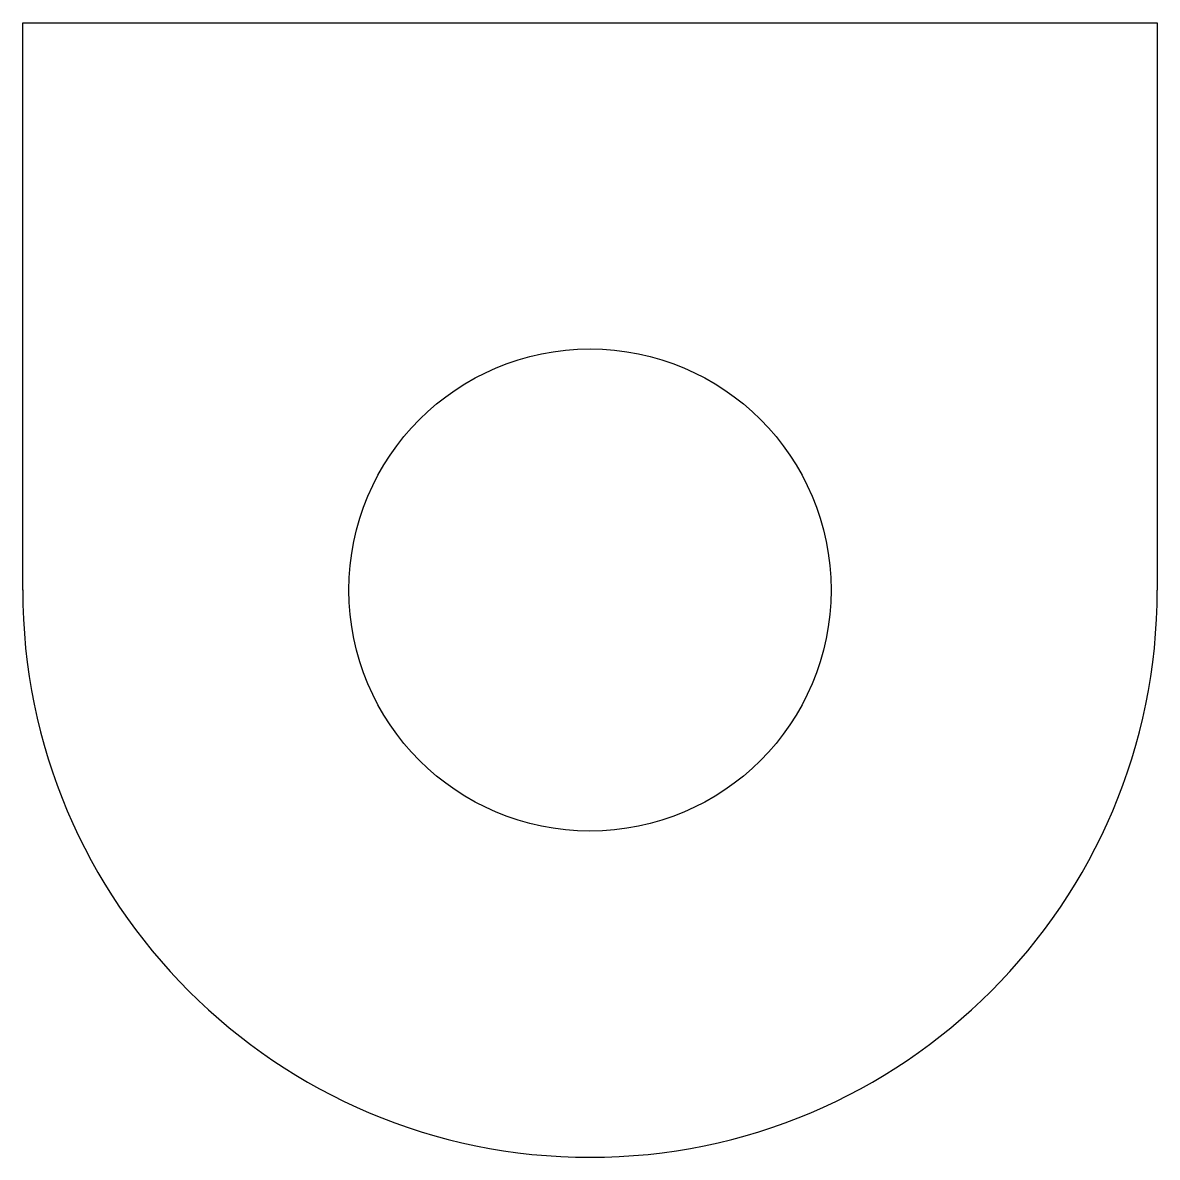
# Model space of a CAD drawing. Extents: x -30 to 30, y -30 to 30.
import ezdxf

# ---------------------------------------------------------------- set-up
doc = ezdxf.new("R2010")
doc.units = 0

msp = doc.modelspace()

# ---------------------------------------------------------------- linework, layer by layer
at = {"layer": 'TAGLIO', "color": 3}
for p, q in [((-30, 30), (30, 30)), ((-30, 0), (-30, 30)), ((30, 30), (30, 0))]:
    msp.add_line(p, q, dxfattribs=at)
msp.add_circle((0, 0), 12.75, dxfattribs=at)
msp.add_arc((0, 0), 30, 180, 360, dxfattribs=at)

doc.saveas('drawing.dxf')
